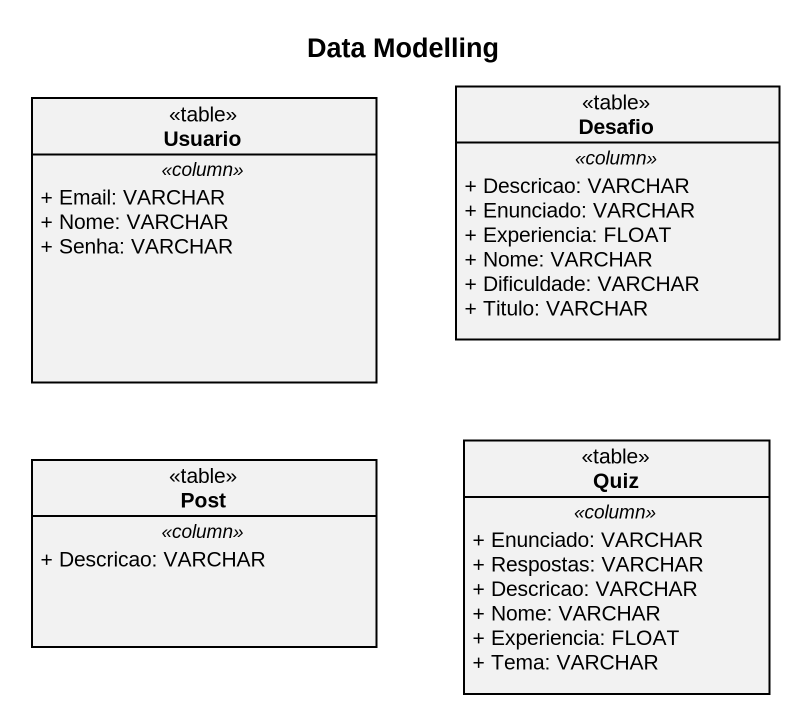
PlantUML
@startuml
title Data Modelling
hide circle
hide empty members
skinparam classAttributeIconSize 0
class Usuario <<table>> {
  .. <<column>> ..
  + Email: VARCHAR
  + Nome: VARCHAR
  + Senha: VARCHAR
}
class Desafio <<table>> {
  .. <<column>> ..
  + Descricao: VARCHAR
  + Enunciado: VARCHAR
  + Experiencia: FLOAT
  + Nome: VARCHAR
  + Dificuldade: VARCHAR
  + Titulo: VARCHAR
}
class Post <<table>> {
  .. <<column>> ..
  + Descricao: VARCHAR
}
class Quiz <<table>> {
  .. <<column>> ..
  + Enunciado: VARCHAR
  + Respostas: VARCHAR
  + Descricao: VARCHAR
  + Nome: VARCHAR
  + Experiencia: FLOAT
  + Tema: VARCHAR
}
@enduml
